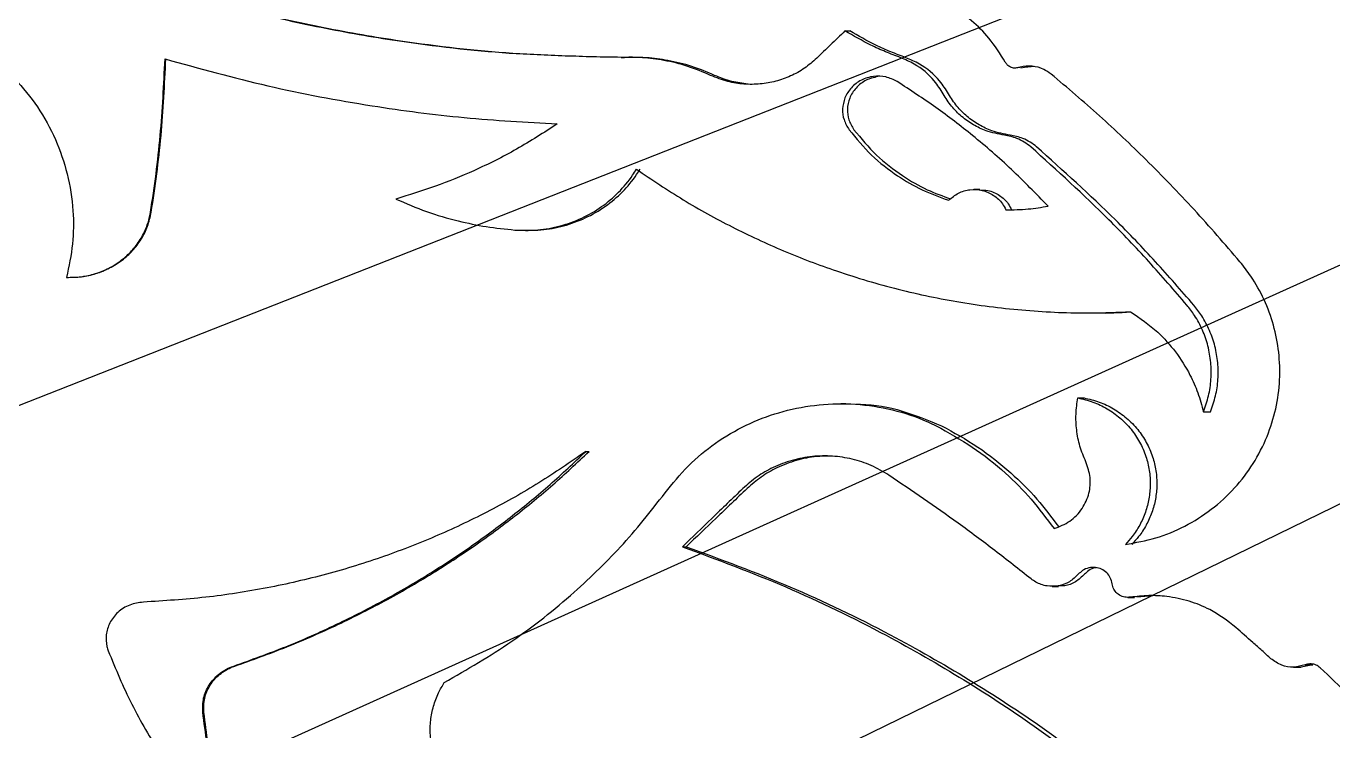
# Model space of a CAD drawing. Header units: millimetres. Extents: x 8 to 871, y 8 to 585.
# Drawn here: x 117.36 to 128.95, y 295.44 to 301.69 of the extents above; entities that cross this region are included whole.
import ezdxf

# ---------------------------------------------------------------- set-up
doc = ezdxf.new("R2010")
doc.units = ezdxf.units.MM
doc.layers.add('OUTLINE', color=7, linetype='Continuous', lineweight=25)
doc.layers.add('TEXT', color=2, linetype='Continuous')
doc.dimstyles.new('SLDDIMSTYLE19', dxfattribs={"dimtxt": 0.18, "dimasz": 1, "dimexe": 0, "dimexo": 0.0625, "dimgap": 0, "dimtad": 0, "dimtih": 1, "dimtoh": 1, "dimdec": 0, "dimrnd": 1e-09, "dimzin": 0, "dimdsep": 46, "dimtxsty": 'Standard', "dimblk1": 'DOT', "dimblk2": 'DOT', "dimsah": 1, "dimcen": 0.09, "dimadec": 0, "dimazin": 0, "dimtfac": 1, "dimtdec": 0, "dimtofl": 0, "dimtmove": 0, "dimatfit": 3, "dimldrblk": 'DOT', "dimfxl": 0, "dimfrac": 2, "dimtolj": 1, "dimtzin": 0, "dimarcsym": 0})

# ---------------------------------------------------------------- blocks, each defined once
blk = doc.blocks.new('_Dot')
at = {"color": 0, "linetype": 'ByBlock', "lineweight": -2}
blk.add_line((-0.5, 0), (-1, 0), dxfattribs=at)
at = {"color": 0, "linetype": 'ByBlock', "const_width": 0.5}
blk.add_lwpolyline([(-0.25, 0, 1), (0.25, 0, 1)], format="xyb", close=True, dxfattribs=at)

msp = doc.modelspace()

# ---------------------------------------------------------------- linework, layer by layer
at = {"layer": 'OUTLINE'}
for p, q in [((124.62099, 301.64763), (124.66356, 301.64763)), ((122.63554, 301.41258), (122.66647, 301.41258)), ((122.73652, 301.41394), (122.7042, 301.41394)), ((126.21235, 301.32238), (126.18021, 301.31882)), ((126.30094, 301.33127), (126.21235, 301.32238)), ((125.81523, 300.24187), (125.76424, 300.24187)), ((121.78687, 299.87932), (121.81303, 299.87932)), ((126.78325, 299.14831), (126.83894, 299.14831)), ((126.68552, 298.39454), (126.74031, 298.39454)), ((124.62739, 298.34282), (124.58449, 298.34282)), ((127.79937, 298.27135), (127.86072, 298.27135)), ((122.32199, 297.91949), (122.35116, 297.91949)), ((123.17913, 297.07576), (123.21335, 297.07576)), ((126.45845, 296.7242), (126.5133, 296.7242)), ((127.35075, 296.63985), (127.2096, 296.62752)), ((127.12882, 296.62574), (127.1878, 296.62574)), ((128.59942, 296.00837), (128.66695, 296.00837)), ((128.76857, 296.02818), (128.66592, 296.00876)), ((128.70183, 296.02818), (128.76857, 296.02818))]:
    msp.add_line(p, q, dxfattribs=at)
for points, knots in [([(122.63554, 301.41258), (122.30511, 301.41955), (121.64219, 301.43352), (120.75375, 301.53612), (119.97469, 301.67103), (119.30449, 301.8236), (118.63803, 302.00847), (118.20104, 302.16107), (117.98222, 302.23748)], [0, 0, 0, 0, 0.20996538, 0.42123048, 0.56487121, 0.70892516, 0.85424715, 1, 1, 1, 1]), ([(122.66647, 301.41258), (122.33605, 301.41947), (121.6732, 301.43328), (120.78252, 301.53492), (119.99889, 301.66922), (119.32186, 301.82205), (118.64854, 302.00748), (118.20698, 302.16074), (117.98587, 302.23748)], [0, 0, 0, 0, 0.20878586, 0.41883642, 0.56307217, 0.70772208, 0.8536448, 1, 1, 1, 1]), ([(126.04255, 301.36965), (125.9968, 301.44348), (125.91242, 301.57965), (125.74429, 301.74321), (125.55775, 301.87861), (125.41334, 301.93988), (125.33736, 301.97212)], [0, 0, 0, 0, 0.2719316, 0.50155331, 0.73771323, 1, 1, 1, 1]), ([(124.62099, 301.64763), (124.59957, 301.6269), (124.55671, 301.58546), (124.47331, 301.50482), (124.41131, 301.44491), (124.37076, 301.40573)], [0, 0, 0, 0, 0.25701803, 0.5140393, 1, 1, 1, 1]), ([(125.11477, 301.41051), (125.06992, 301.42756), (124.98023, 301.46167), (124.81362, 301.53716), (124.69638, 301.60439), (124.62099, 301.64763)], [0, 0, 0, 0, 0.26302021, 0.52604126, 1, 1, 1, 1]), ([(125.16024, 301.41051), (125.11536, 301.42747), (125.0256, 301.46139), (124.858, 301.5368), (124.73983, 301.60415), (124.66356, 301.64763)], [0, 0, 0, 0, 0.26176086, 0.52352282, 1, 1, 1, 1]), ([(118.46322, 300.04089), (118.48004, 300.15371), (118.51367, 300.37935), (118.56392, 300.83193), (118.58042, 301.17274), (118.5914, 301.39959)], [0, 0, 0, 0, 0.25058272, 0.5011649, 1, 1, 1, 1]), ([(118.4697, 300.04089), (118.48661, 300.15369), (118.52044, 300.3793), (118.57098, 300.83188), (118.58758, 301.17271), (118.59863, 301.39959)], [0, 0, 0, 0, 0.25056846, 0.50113669, 1, 1, 1, 1]), ([(118.5914, 301.39959), (118.89438, 301.31588), (119.50035, 301.14845), (120.38872, 300.98269), (121.24615, 300.87001), (121.79473, 300.83912), (122.06956, 300.82365)], [0, 0, 0, 0, 0.26584407, 0.53169212, 0.76539068, 1, 1, 1, 1]), ([(123.42939, 301.25403), (123.36224, 301.28246), (123.22794, 301.33931), (123.02438, 301.38797), (122.82621, 301.41419), (122.69935, 301.41312), (122.63554, 301.41258)], [0, 0, 0, 0, 0.2676642, 0.53532854, 0.76629744, 1, 1, 1, 1]), ([(123.46498, 301.25403), (123.39778, 301.28236), (123.2634, 301.339), (123.05908, 301.38735), (122.88258, 301.41201), (122.77752, 301.41166), (122.73625, 301.41152)], [0, 0, 0, 0, 0.29085171, 0.58170495, 0.83570118, 1, 1, 1, 1]), ([(124.37076, 301.40573), (124.33523, 301.37485), (124.26416, 301.31309), (124.14014, 301.24539), (124.0079, 301.19845), (123.86821, 301.17353), (123.72502, 301.17293), (123.57528, 301.19558), (123.47989, 301.2338), (123.42939, 301.25403)], [0, 0, 0, 0, 0.13843918, 0.27691868, 0.41512308, 0.55334227, 0.69627421, 0.83920993, 1, 1, 1, 1]), ([(125.49157, 301.08949), (125.46679, 301.12887), (125.40016, 301.23472), (125.26677, 301.3453), (125.15521, 301.39316), (125.11477, 301.41051)], [0, 0, 0, 0, 0.27413095, 0.73689571, 1, 1, 1, 1]), ([(125.53926, 301.08949), (125.51437, 301.12881), (125.44733, 301.2347), (125.31319, 301.34526), (125.201, 301.39312), (125.16024, 301.41051)], [0, 0, 0, 0, 0.27319011, 0.73592813, 1, 1, 1, 1]), ([(126.16075, 301.32238), (126.14857, 301.32009), (126.12417, 301.31548), (126.0883, 301.32512), (126.05997, 301.34418), (126.04791, 301.36182), (126.04255, 301.36965)], [0, 0, 0, 0, 0.27014879, 0.54099605, 0.79613204, 1, 1, 1, 1]), ([(126.44867, 301.26569), (126.42748, 301.28055), (126.37677, 301.31612), (126.28035, 301.34024), (126.20359, 301.33435), (126.16488, 301.32354), (126.16075, 301.32238)], [0, 0, 0, 0, 0.25268583, 0.60472622, 0.95778588, 1, 1, 1, 1]), ([(128.12346, 299.60158), (127.98946, 299.75717), (127.72145, 300.06835), (127.30335, 300.49761), (126.88067, 300.89889), (126.59275, 301.14335), (126.44867, 301.26569)], [0, 0, 0, 0, 0.26055763, 0.52111568, 0.76034385, 1, 1, 1, 1]), ([(117.26026, 301.22557), (117.32975, 301.14384), (117.47067, 300.97811), (117.62587, 300.69092), (117.734, 300.3803), (117.78227, 300.06701), (117.78051, 299.75624), (117.7393, 299.56166), (117.71842, 299.46311)], [0, 0, 0, 0, 0.16907761, 0.34289092, 0.51204101, 0.68650221, 0.84122024, 1, 1, 1, 1]), ([(123.75985, 301.17692), (123.71159, 301.18276), (123.60997, 301.19506), (123.5149, 301.23373), (123.46498, 301.25403)], [0, 0, 0, 0, 0.47496998, 1, 1, 1, 1]), ([(125.08429, 301.19827), (125.05116, 301.21455), (124.98494, 301.2471), (124.87176, 301.2501), (124.76393, 301.21756), (124.67419, 301.14973), (124.61592, 301.05811), (124.59466, 300.95785), (124.60638, 300.85713), (124.64007, 300.80104), (124.65737, 300.77224)], [0, 0, 0, 0, 0.13134785, 0.26256971, 0.39657882, 0.52877027, 0.65368866, 0.77072028, 0.88226997, 1, 1, 1, 1]), ([(124.91161, 301.24259), (124.87619, 301.23436), (124.80418, 301.21762), (124.71569, 301.14778), (124.65752, 301.056), (124.63703, 300.9555), (124.64951, 300.85575), (124.68306, 300.80046), (124.70018, 300.77224)], [0, 0, 0, 0, 0.17665721, 0.35909645, 0.53054701, 0.6901726, 0.8418468, 1, 1, 1, 1]), ([(126.42119, 300.09408), (126.31486, 300.20398), (126.10221, 300.42379), (125.76728, 300.71316), (125.42895, 300.97355), (125.19931, 301.12327), (125.08429, 301.19827)], [0, 0, 0, 0, 0.263566911, 0.527134389, 0.763142803, 1, 1, 1, 1]), ([(126.03418, 300.72382), (125.97929, 300.73447), (125.88395, 300.75297), (125.75708, 300.81387), (125.65347, 300.88648), (125.56092, 300.97799), (125.51495, 301.05191), (125.49157, 301.08949)], [0, 0, 0, 0, 0.24870391, 0.43201401, 0.62068847, 0.80712923, 1, 1, 1, 1]), ([(126.08506, 300.72382), (126.03017, 300.73439), (125.93448, 300.75281), (125.80677, 300.81359), (125.70227, 300.88635), (125.60905, 300.97795), (125.56279, 301.0519), (125.53926, 301.08949)], [0, 0, 0, 0, 0.24768822, 0.43184748, 0.62140257, 0.80749334, 1, 1, 1, 1]), ([(122.06956, 300.82365), (121.95067, 300.7468), (121.71288, 300.59311), (121.349, 300.41258), (120.9904, 300.26523), (120.75503, 300.19368), (120.63703, 300.1578)], [0, 0, 0, 0, 0.26767671, 0.53535815, 0.76703759, 1, 1, 1, 1]), ([(124.65737, 300.77224), (124.72138, 300.69449), (124.84804, 300.54063), (125.07187, 300.36721), (125.30242, 300.23274), (125.46053, 300.17568), (125.54035, 300.14688)], [0, 0, 0, 0, 0.27209921, 0.53846191, 0.76696892, 1, 1, 1, 1]), ([(124.70018, 300.77224), (124.76439, 300.69466), (124.89177, 300.54077), (125.11689, 300.36756), (125.33901, 300.23791), (125.48749, 300.18431), (125.55726, 300.15912)], [0, 0, 0, 0, 0.27955832, 0.55457981, 0.79069739, 1, 1, 1, 1]), ([(126.26788, 300.62034), (126.24892, 300.63516), (126.211, 300.66481), (126.13317, 300.70393), (126.07193, 300.71623), (126.03418, 300.72382)], [0, 0, 0, 0, 0.27712076, 0.55430063, 1, 1, 1, 1]), ([(126.32014, 300.62034), (126.30114, 300.63511), (126.26315, 300.66465), (126.1849, 300.70384), (126.12324, 300.71618), (126.08506, 300.72382)], [0, 0, 0, 0, 0.27577129, 0.55159374, 1, 1, 1, 1]), ([(127.65318, 299.21717), (127.54139, 299.34662), (127.3178, 299.60553), (126.86398, 300.08209), (126.50242, 300.40857), (126.26788, 300.62034)], [0, 0, 0, 0, 0.25999265, 0.51998521, 1, 1, 1, 1]), ([(127.71363, 299.21717), (127.60147, 299.34628), (127.37716, 299.60451), (126.9207, 300.08119), (126.55675, 300.40793), (126.32014, 300.62034)], [0, 0, 0, 0, 0.25920457, 0.51840894, 1, 1, 1, 1]), ([(121.69351, 299.88293), (121.76115, 299.88103), (121.89643, 299.87724), (122.09715, 299.91426), (122.28869, 299.98338), (122.46383, 300.08396), (122.61597, 300.2131), (122.7145, 300.33042), (122.76062, 300.40391), (122.77186, 300.42181)], [0, 0, 0, 0, 0.16012371, 0.32022256, 0.48060562, 0.64094242, 0.79559175, 0.95020259, 1, 1, 1, 1]), ([(121.71894, 299.88293), (121.78735, 299.88104), (121.92416, 299.87726), (122.12714, 299.91477), (122.32081, 299.98478), (122.49767, 300.0866), (122.651, 300.21722), (122.74836, 300.33393), (122.79359, 300.40587), (122.80361, 300.42181)], [0, 0, 0, 0, 0.161225345, 0.322426408, 0.483931598, 0.645387684, 0.80063504, 0.955838622, 1, 1, 1, 1]), ([(122.77186, 300.42181), (122.90912, 300.32937), (123.18366, 300.1445), (123.62087, 299.90427), (124.07471, 299.6928), (124.56645, 299.50586), (125.09159, 299.35097), (125.65312, 299.23359), (126.22491, 299.16347), (126.7279, 299.1418), (127.03632, 299.15378), (127.15297, 299.15831)], [0, 0, 0, 0, 0.10536586, 0.21073319, 0.31833544, 0.42593935, 0.54859264, 0.67124751, 0.79728537, 0.92332389, 1, 1, 1, 1]), ([(125.54035, 300.14688), (125.56811, 300.17015), (125.62362, 300.2167), (125.72985, 300.24554), (125.83957, 300.24003), (125.94092, 300.19656), (126.01134, 300.13169), (126.03749, 300.08141), (126.04702, 300.06308)], [0, 0, 0, 0, 0.17748036, 0.35494864, 0.53645272, 0.72192078, 0.89861639, 1, 1, 1, 1]), ([(125.81466, 300.23774), (125.83935, 300.2378), (125.90164, 300.23796), (125.99256, 300.19491), (126.06285, 300.13074), (126.08881, 300.08077), (126.098, 300.06308)], [0, 0, 0, 0, 0.21001472, 0.52973338, 0.83344084, 1, 1, 1, 1]), ([(120.63703, 300.1578), (120.72737, 300.11918), (120.90804, 300.04195), (121.17815, 299.96359), (121.44037, 299.90893), (121.60895, 299.89161), (121.69351, 299.88293)], [0, 0, 0, 0, 0.26805227, 0.53611459, 0.76730044, 1, 1, 1, 1]), ([(117.71842, 299.46311), (117.76162, 299.46365), (117.848, 299.46472), (117.9751, 299.49342), (118.09555, 299.54209), (118.20465, 299.61025), (118.29839, 299.69586), (118.37306, 299.79325), (118.42714, 299.90016), (118.45311, 299.98396), (118.46156, 300.03154), (118.46322, 300.04089)], [0, 0, 0, 0, 0.12571889, 0.25142811, 0.37733515, 0.50320125, 0.62448631, 0.7457303, 0.85902867, 0.97231483, 1, 1, 1, 1]), ([(117.72053, 299.46311), (117.76421, 299.46366), (117.85156, 299.46476), (117.98007, 299.4938), (118.10188, 299.54305), (118.21199, 299.61201), (118.30651, 299.69854), (118.38334, 299.79995), (118.44129, 299.91506), (118.46023, 299.99895), (118.4697, 300.04089)], [0, 0, 0, 0, 0.12670084, 0.25339115, 0.38029977, 0.50716281, 0.62897032, 0.75073063, 0.87537492, 1, 1, 1, 1]), ([(126.04702, 300.06308), (126.08024, 300.06294), (126.14667, 300.06266), (126.27191, 300.07026), (126.36295, 300.08479), (126.42119, 300.09408)], [0, 0, 0, 0, 0.26486621, 0.52973023, 1, 1, 1, 1]), ([(127.10749, 297.09566), (127.19818, 297.11187), (127.37954, 297.14427), (127.63707, 297.25126), (127.8737, 297.40024), (128.07896, 297.58785), (128.24566, 297.80756), (128.36873, 298.04559), (128.44673, 298.29741), (128.48133, 298.54977), (128.47307, 298.80014), (128.42663, 299.04064), (128.3418, 299.26766), (128.23816, 299.45524), (128.15641, 299.55954), (128.12346, 299.60158)], [0, 0, 0, 0, 0.08563594, 0.17125809, 0.25706384, 0.34284154, 0.42467575, 0.50648261, 0.58319323, 0.65989332, 0.73306496, 0.80624016, 0.87865434, 0.95108743, 1, 1, 1, 1]), ([(117.85894, 299.47075), (117.86321, 299.47138), (117.87164, 299.47264), (117.87766, 299.47362), (117.87756, 299.47357), (117.87753, 299.47355)], [0, 0, 0, 0, 0.38181833, 0.75420882, 1, 1, 1, 1]), ([(127.79937, 298.27135), (127.81599, 298.31807), (127.84922, 298.41151), (127.87019, 298.56003), (127.86824, 298.70943), (127.84269, 298.85683), (127.79352, 298.99744), (127.7295, 299.11898), (127.67632, 299.1874), (127.65318, 299.21717)], [0, 0, 0, 0, 0.1472958, 0.2945848, 0.44184337, 0.58911664, 0.73743159, 0.88576586, 1, 1, 1, 1]), ([(127.86072, 298.27135), (127.87734, 298.3178), (127.9106, 298.41068), (127.93179, 298.55841), (127.93015, 298.70706), (127.90502, 298.85374), (127.85639, 298.99366), (127.79211, 299.11649), (127.73791, 299.18602), (127.71363, 299.21717)], [0, 0, 0, 0, 0.14644363, 0.2928793, 0.43929453, 0.58572422, 0.7330674, 0.88043215, 1, 1, 1, 1]), ([(126.83897, 299.14892), (126.84386, 299.14871), (126.94955, 299.14433), (127.05472, 299.15069), (127.15503, 299.15676)], [0, 0, 0, 0, 0.046301937, 1, 1, 1, 1]), ([(127.15297, 299.15831), (127.23633, 299.10127), (127.38367, 299.00045), (127.55707, 298.80457), (127.6731, 298.62119), (127.7539, 298.44064), (127.78413, 298.32809), (127.79937, 298.27135)], [0, 0, 0, 0, 0.27155928, 0.48000172, 0.69455531, 0.84600947, 1, 1, 1, 1]), ([(126.75685, 297.8276), (126.73766, 297.87361), (126.69967, 297.96471), (126.67232, 298.10867), (126.66488, 298.25302), (126.67858, 298.34697), (126.68552, 298.39454)], [0, 0, 0, 0, 0.25847757, 0.51181843, 0.75278873, 1, 1, 1, 1]), ([(126.68552, 298.39454), (126.73059, 298.38387), (126.82071, 298.36253), (126.94708, 298.30196), (127.06132, 298.22033), (127.15927, 298.12039), (127.23679, 298.00477), (127.29112, 297.88118), (127.32205, 297.75271), (127.33121, 297.62544), (127.31889, 297.49987), (127.28746, 297.37941), (127.23673, 297.26641), (127.1757, 297.17114), (127.12795, 297.1183), (127.10749, 297.09566)], [0, 0, 0, 0, 0.08471939, 0.1693775, 0.25426922, 0.33913619, 0.42091499, 0.5026815, 0.57823355, 0.65377897, 0.72671081, 0.79965069, 0.87249656, 0.94536549, 1, 1, 1, 1]), ([(126.74031, 298.39454), (126.78582, 298.38382), (126.8768, 298.36239), (127.00441, 298.30142), (127.11981, 298.21913), (127.21854, 298.1184), (127.2964, 298.00197), (127.3506, 297.87793), (127.38113, 297.74928), (127.38975, 297.62232), (127.37694, 297.49735), (127.34517, 297.3777), (127.29427, 297.26552), (127.23313, 297.17081), (127.18535, 297.11826), (127.16481, 297.09566)], [0, 0, 0, 0, 0.08532415, 0.1705854, 0.25610054, 0.34158666, 0.42354794, 0.50549542, 0.5807762, 0.65605025, 0.72840466, 0.80076782, 0.87308823, 0.94543396, 1, 1, 1, 1]), ([(123.04933, 297.58261), (123.1168, 297.66399), (123.25174, 297.82678), (123.5014, 298.02262), (123.77625, 298.17603), (124.07522, 298.28407), (124.39066, 298.34177), (124.71782, 298.34773), (125.04353, 298.297), (125.28029, 298.21867), (125.40457, 298.15977), (125.42902, 298.14818)], [0, 0, 0, 0, 0.11798368, 0.2360014, 0.35375958, 0.47153865, 0.5939883, 0.71644737, 0.84276792, 0.96907308, 1, 1, 1, 1]), ([(124.71895, 298.33773), (124.73243, 298.33804), (124.87052, 298.34125), (125.1317, 298.28863), (125.36153, 298.195), (125.47643, 298.14818)], [0, 0, 0, 0, 0.05134637, 0.52571811, 1, 1, 1, 1]), ([(125.42902, 298.14818), (125.53781, 298.08786), (125.7554, 297.9672), (126.03503, 297.74329), (126.27866, 297.50097), (126.40879, 297.32465), (126.4743, 297.23588)], [0, 0, 0, 0, 0.2669015, 0.53382239, 0.76531613, 1, 1, 1, 1]), ([(125.47643, 298.14818), (125.58538, 298.08816), (125.80329, 297.96811), (126.08424, 297.74472), (126.32465, 297.50806), (126.4517, 297.33731), (126.51333, 297.25448)], [0, 0, 0, 0, 0.27050735, 0.54103601, 0.77738236, 1, 1, 1, 1]), ([(122.32199, 297.91949), (122.18493, 297.82516), (121.91079, 297.6365), (121.47195, 297.38998), (121.01455, 297.17168), (120.53052, 296.98254), (120.02422, 296.82558), (119.49455, 296.70422), (118.95187, 296.61882), (118.58399, 296.59599), (118.39951, 296.58454)], [0, 0, 0, 0, 0.11903961, 0.23808157, 0.35960797, 0.48113556, 0.60901464, 0.73761058, 0.86842897, 1, 1, 1, 1]), ([(119.20059, 296.01781), (119.355, 296.07313), (119.66434, 296.18395), (120.11459, 296.38366), (120.55347, 296.60753), (120.95907, 296.84606), (121.3329, 297.0945), (121.67654, 297.35013), (122.0085, 297.62334), (122.2175, 297.82078), (122.32199, 297.91949)], [0, 0, 0, 0, 0.133269012, 0.266999103, 0.400268227, 0.534003563, 0.649855832, 0.765707045, 0.882854199, 1, 1, 1, 1]), ([(119.21143, 296.01781), (119.36594, 296.07283), (119.67548, 296.18304), (120.12624, 296.38156), (120.56579, 296.60405), (120.97334, 296.84178), (121.35024, 297.09025), (121.69794, 297.34698), (122.03389, 297.62157), (122.2454, 297.82019), (122.35116, 297.91949)], [0, 0, 0, 0, 0.13270257, 0.26585638, 0.39855963, 0.53171973, 0.64813461, 0.76454856, 0.88227505, 1, 1, 1, 1]), ([(125.01021, 297.71009), (124.95891, 297.74025), (124.85631, 297.80059), (124.68605, 297.8558), (124.50982, 297.8829), (124.33003, 297.87992), (124.15183, 297.84587), (123.98693, 297.78351), (123.83879, 297.69899), (123.75641, 297.62725), (123.71522, 297.59139)], [0, 0, 0, 0, 0.12747041, 0.25496837, 0.38231104, 0.50965592, 0.63934882, 0.76902434, 0.88452221, 1, 1, 1, 1]), ([(124.47982, 297.8767), (124.44303, 297.87701), (124.34507, 297.87782), (124.18782, 297.844), (124.02236, 297.78199), (123.87488, 297.69738), (123.79335, 297.62672), (123.75258, 297.59139)], [0, 0, 0, 0, 0.13859721, 0.36897324, 0.59931167, 0.79967265, 1, 1, 1, 1]), ([(126.4743, 297.23588), (126.52277, 297.25475), (126.61983, 297.29253), (126.72949, 297.40697), (126.79058, 297.54431), (126.8037, 297.69206), (126.77272, 297.78169), (126.75685, 297.8276)], [0, 0, 0, 0, 0.21229802, 0.42516031, 0.62248411, 0.80663829, 1, 1, 1, 1]), ([(126.27056, 296.79002), (126.16416, 296.87419), (125.95136, 297.04252), (125.53443, 297.35348), (125.21604, 297.57007), (125.01021, 297.71009)], [0, 0, 0, 0, 0.26119992, 0.52240004, 1, 1, 1, 1]), ([(121.06791, 295.87101), (121.2708, 295.98846), (121.67659, 296.22336), (122.20357, 296.64453), (122.66791, 297.09485), (122.92172, 297.41942), (123.04933, 297.58261)], [0, 0, 0, 0, 0.266153602, 0.532321267, 0.764851048, 1, 1, 1, 1]), ([(123.71522, 297.59139), (123.66927, 297.54715), (123.57736, 297.45866), (123.39871, 297.28679), (123.2659, 297.15915), (123.17913, 297.07576)], [0, 0, 0, 0, 0.25742668, 0.51485338, 1, 1, 1, 1]), ([(123.75258, 297.59139), (123.7065, 297.54728), (123.61434, 297.45907), (123.43465, 297.2872), (123.30092, 297.15943), (123.21335, 297.07576)], [0, 0, 0, 0, 0.256631846, 0.513264941, 1, 1, 1, 1]), ([(123.17913, 297.07576), (123.48714, 296.96143), (124.10503, 296.73208), (124.93496, 296.32833), (125.68081, 295.90083), (126.34891, 295.46107), (126.98704, 294.9709), (127.38754, 294.61197), (127.58821, 294.43213)], [0, 0, 0, 0, 0.188736653, 0.3786199, 0.532325614, 0.686645438, 0.842998029, 1, 1, 1, 1]), ([(123.21335, 297.07576), (123.52159, 296.96206), (124.13989, 296.73398), (124.97262, 296.33189), (125.72309, 295.905), (126.39724, 295.46426), (127.03021, 294.98185), (127.42391, 294.63133), (127.6158, 294.46049)], [0, 0, 0, 0, 0.18949876, 0.38012889, 0.53554601, 0.69158408, 0.84968098, 1, 1, 1, 1]), ([(126.98996, 296.74668), (126.98569, 296.76492), (126.97716, 296.80137), (126.94304, 296.84655), (126.89711, 296.87871), (126.84136, 296.89456), (126.78193, 296.89073), (126.72835, 296.86857), (126.70178, 296.84259), (126.6899, 296.83098)], [0, 0, 0, 0, 0.13900579, 0.27796306, 0.41884284, 0.56518205, 0.71939967, 0.87459325, 1, 1, 1, 1]), ([(126.85178, 296.88834), (126.84733, 296.8882), (126.82263, 296.88744), (126.78365, 296.86793), (126.75675, 296.84236), (126.74477, 296.83098)], [0, 0, 0, 0, 0.10889223, 0.6033835, 1, 1, 1, 1]), ([(126.6899, 296.83098), (126.66487, 296.80688), (126.61484, 296.75869), (126.51544, 296.72382), (126.41095, 296.72202), (126.32685, 296.74998), (126.28423, 296.78029), (126.27056, 296.79002)], [0, 0, 0, 0, 0.21971721, 0.43925544, 0.66341689, 0.89199093, 1, 1, 1, 1]), ([(126.74477, 296.83098), (126.71952, 296.80713), (126.66904, 296.75946), (126.58428, 296.72602), (126.53126, 296.72795), (126.51227, 296.72864)], [0, 0, 0, 0, 0.39112441, 0.78186876, 1, 1, 1, 1]), ([(127.152, 296.62752), (127.13506, 296.62656), (127.10117, 296.62463), (127.05347, 296.64422), (127.01624, 296.67767), (126.99622, 296.71461), (126.99153, 296.73861), (126.98996, 296.74668)], [0, 0, 0, 0, 0.22928819, 0.45894316, 0.67983855, 0.89230616, 1, 1, 1, 1]), ([(128.08706, 296.35961), (128.01222, 296.41674), (127.88441, 296.51431), (127.67185, 296.59728), (127.489, 296.63612), (127.31339, 296.64643), (127.20611, 296.63386), (127.152, 296.62752)], [0, 0, 0, 0, 0.27828136, 0.47524681, 0.67789096, 0.83751245, 1, 1, 1, 1]), ([(118.39951, 296.58454), (118.35821, 296.57868), (118.27552, 296.56694), (118.16981, 296.49922), (118.09695, 296.40504), (118.06492, 296.29753), (118.06915, 296.21087), (118.08406, 296.16474), (118.08834, 296.15149)], [0, 0, 0, 0, 0.2001089, 0.40060026, 0.58949313, 0.76545122, 0.93263176, 1, 1, 1, 1]), ([(128.39825, 296.08271), (128.37148, 296.10656), (128.31795, 296.15427), (128.21427, 296.24657), (128.13724, 296.31502), (128.08706, 296.35961)], [0, 0, 0, 0, 0.25841591, 0.51683419, 1, 1, 1, 1]), ([(118.08834, 296.15149), (118.15406, 295.99282), (118.28549, 295.67548), (118.53924, 295.24466), (118.82088, 294.84979), (119.03214, 294.61915), (119.13825, 294.5033)], [0, 0, 0, 0, 0.26157139, 0.52313035, 0.76047146, 1, 1, 1, 1]), ([(128.70183, 296.02818), (128.66756, 296.01903), (128.59901, 296.00075), (128.48946, 296.01919), (128.42912, 296.06122), (128.39825, 296.08271)], [0, 0, 0, 0, 0.328142214, 0.656298942, 1, 1, 1, 1]), ([(118.92632, 295.6079), (118.92597, 295.65007), (118.92528, 295.73439), (118.97776, 295.85276), (119.06388, 295.95053), (119.14649, 295.99824), (119.19445, 296.01559), (119.20059, 296.01781)], [0, 0, 0, 0, 0.23604014, 0.47197932, 0.7114957, 0.96302778, 1, 1, 1, 1]), ([(118.93554, 295.6079), (118.93518, 295.64985), (118.93445, 295.73373), (118.98662, 295.85158), (119.07238, 295.94919), (119.15554, 295.99761), (119.20442, 296.01528), (119.21143, 296.01781)], [0, 0, 0, 0, 0.2343015, 0.46848957, 0.70663581, 0.95790319, 1, 1, 1, 1]), ([(128.83445, 296.00239), (128.82264, 296.01145), (128.79902, 296.02958), (128.7551, 296.03873), (128.72225, 296.03506), (128.70503, 296.02926), (128.70183, 296.02818)], [0, 0, 0, 0, 0.30840987, 0.61683332, 0.92872828, 1, 1, 1, 1]), ([(129.36359, 295.49909), (129.3182, 295.54239), (129.22741, 295.629), (129.05117, 295.79676), (128.91999, 295.92122), (128.83445, 296.00239)], [0, 0, 0, 0, 0.25807824, 0.51615692, 1, 1, 1, 1]), ([(121.85048, 294.65837), (121.80009, 294.65722), (121.69933, 294.65492), (121.54994, 294.68338), (121.40752, 294.73578), (121.27753, 294.81156), (121.16455, 294.90829), (121.07289, 295.01996), (121.00457, 295.1442), (120.96052, 295.2735), (120.94096, 295.40605), (120.94386, 295.53614), (120.96935, 295.66221), (121.01086, 295.7748), (121.05017, 295.84109), (121.06791, 295.87101)], [0, 0, 0, 0, 0.08454421, 0.16907696, 0.25374873, 0.33840151, 0.4200804, 0.50173026, 0.57879307, 0.6558387, 0.72852091, 0.80120258, 0.87162861, 0.94206946, 1, 1, 1, 1]), ([(119.13825, 294.5033), (119.11412, 294.59462), (119.06584, 294.77726), (118.9874, 295.14448), (118.95069, 295.42304), (118.92632, 295.6079)], [0, 0, 0, 0, 0.2517169, 0.5034347, 1, 1, 1, 1]), ([(119.14873, 294.5033), (119.12446, 294.59458), (119.07592, 294.77715), (118.99701, 295.14436), (118.96006, 295.42298), (118.93554, 295.6079)], [0, 0, 0, 0, 0.25166152, 0.50332377, 1, 1, 1, 1])]:
    msp.add_open_spline(points, degree=3, knots=knots, dxfattribs=at)

# ---------------------------------------------------------------- leaders
at = {"layer": 'TEXT'}
for points in [[(92.24917, 282.9873), (187.07572, 325.77373)], [(92.65722, 255.48614), (187.07572, 325.77373)], [(93.79969, 271.88891), (187.07572, 325.77373)], [(95.92142, 289.92379), (187.07572, 325.77373)], [(116.8125, 286.25153), (187.07572, 325.77373)], [(118.03658, 268.46146), (187.07572, 325.77373)], [(118.93424, 256.95505), (187.07572, 325.77373)], [(119.42388, 292.77999), (187.07572, 325.77373)]]:
    msp.add_leader(points, dimstyle='SLDDIMSTYLE19', dxfattribs=at)

doc.saveas('drawing.dxf')
